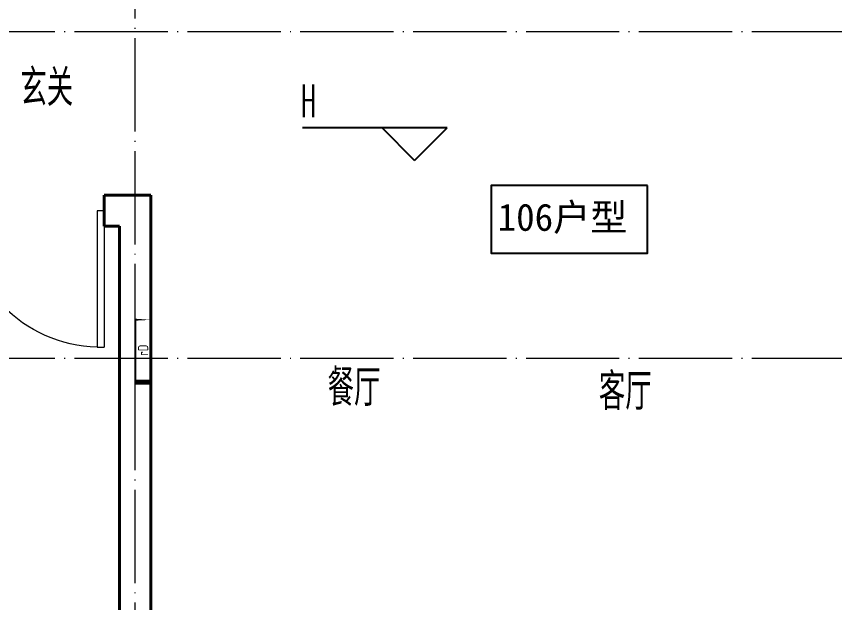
# Model space of a CAD drawing. Extents: x 27938 to 1042331, y -235042 to 1535213.
# Drawn here: x 721352 to 726616, y 444262 to 448032 of the extents above; entities that cross this region are included whole.
import ezdxf

# ---------------------------------------------------------------- set-up
doc = ezdxf.new("R2010")
doc.units = 0
doc.header["$LTSCALE"] = 1000
doc.header["$MEASUREMENT"] = 0
doc.linetypes.add('DOTE', pattern=[2.4200000000000004, 2, -0.2, 0.02, -0.2])
for name, color, linetype in [('3.5方案汇报，与郭总、侯月琴确定户型_t8$0$2020.03.04 -1安徽标准化洋房户型(UA）_t8_t8$0$看线', 154, 'Continuous'), ('DIM_ELEV', 3, 'Continuous'), ('PUB_TEXT', 4, 'Continuous')]:
    doc.layers.add(name, color=color, linetype=linetype)
for name, color, linetype, lineweight in [('DOTE', 19, 'DOTE', 9), ('EQUIP-消防', 3, 'Continuous', 20), ('WALL', 9, 'Continuous', 40), ('WINDOW', 8, 'Continuous', 15)]:
    doc.layers.add(name, color=color, linetype=linetype, lineweight=lineweight)
doc.styles.add('_TCH_DIM', font='SIMPLEX.shx', dxfattribs={"width": 0.6, "oblique": 10, "bigfont": 'hztxt.shx'})
doc.styles.get("Standard").update_dxf_attribs({"font": 'gbenor.shx', "bigfont": 'gbcbig.shx'})
doc.styles.add('房间名称', font='TSSDENG', dxfattribs={"width": 0.8, "bigfont": 'HZTXT'})
doc.styles.add('黑体', font='simhei.ttf')

# ---------------------------------------------------------------- blocks, each defined once
blk = doc.blocks.new('GFDGDGRDGRDG')
at = {"layer": 'DOTE', "linetype": 'DOTE', "ltscale": 0.3}
for p, q in [((615293.6750460381, 360558.3317887957), (615293.6750460381, 376108.3318260653)), ((626393.6739016925, 368458.3321396253), (573593.6739016977, 368458.3321396253)), ((626393.6739016924, 366358.3321396253), (573593.6739016977, 366358.3321396253))]:
    blk.add_line(p, q, dxfattribs=at)
blk = doc.blocks.new('FSFSFSFSEG')
at = {"layer": 'EQUIP-消防', "color": 0, "const_width": 12.82051282052028}
blk.add_lwpolyline([(136866.5605577994, 335152.5449090759), (136466.5605577994, 335152.5449090774), (136466.5605577991, 335052.5449090772), (136866.5605577991, 335052.5449090757)], close=True, dxfattribs=at)
at = {"layer": 'PUB_TEXT', "color": 0, "style": '房间名称', "width": 0.8}
blk.add_text('rD', height=64.8, dxfattribs=at).set_placement((136633.7425204425, 335069.0046025831))
blk = doc.blocks.new('HGFHGGGDFGRD')
at = {"color": 8, "rotation": 90}
blk.add_blockref('FSFSFSFSEG', (1057269.125720263, 232007.1647419213), dxfattribs=at)
blk = doc.blocks.new('$DorLib2D$00000001')
for p, q in [((0.45, 0.9750000000000001), (0.5000000000000002, 0.9750000000000001)), ((0.45, 0), (0.45, 0.9750000000000001)), ((0.5, 0), (0.5, 0.9750000000000001)), ((0.5, 0), (0.45, 0))]:
    blk.add_line(p, q)
at = {"lineweight": 13}
blk.add_arc((0.475, 0), 0.975, 91.4692835813538, 180, dxfattribs=at)

msp = doc.modelspace()

# ---------------------------------------------------------------- linework, layer by layer
at = {"color": 8}
msp.add_lwpolyline([(725411.8783934724, 446945.1957436603), (724405.8783934724, 446945.1957436596), (724405.8783934728, 446509.1957436596), (725411.8783934728, 446509.1957436603)], close=True, dxfattribs=at)
at = {"layer": 'DIM_ELEV', "color": 8}
for p, q in [((724124.2785795345, 447314.8770939708), (723193.3899180184, 447314.8770939708)), ((723914.2785795345, 447104.8770939708), (723704.2785795345, 447314.8770939708)), ((723914.2785795345, 447104.8770939708), (724124.2785795345, 447314.8770939708))]:
    msp.add_line(p, q, dxfattribs=at)
at = {"layer": 'WALL', "color": 8}
for p, q in [((722216.5756667241, 446882.086883367), (721916.5756572468, 446882.0868833624)), ((721916.5756572468, 446882.0868833624), (721916.5756572448, 446682.0868833284)), ((722216.5756667241, 446882.086883367), (722216.5757391391, 443932.0865325105)), ((721916.5756572448, 446682.0868833284), (722016.5756597086, 446682.0868833295)), ((722016.5756597086, 446682.0868833295), (722016.5757296669, 443832.0865300572))]:
    msp.add_line(p, q, dxfattribs=at)

# ---------------------------------------------------------------- block references
at = {"color": 8}
msp.add_blockref('HGFHGGGDFGRD', (0, 77208.36173827358), dxfattribs=at)
at = {"layer": '3.5方案汇报，与郭总、侯月琴确定户型_t8$0$2020.03.04 -1安徽标准化洋房户型(UA）_t8_t8$0$看线', "ltscale": 10}
msp.add_blockref('GFDGDGRDGRDG', (106822.9047994823, 79473.75474374194), dxfattribs=at)
at = {"layer": 'WINDOW', "xscale": -900, "yscale": 900, "zscale": -900, "rotation": 179.9999999994159}
msp.add_blockref('$DorLib2D$00000001', (721466.5756571932, 446782.0868833585), dxfattribs=at)

# ---------------------------------------------------------------- texts
at = {"color": 8, "style": '黑体'}
msp.add_text('106户型', height=175, dxfattribs=at).set_placement((724448.1186345733, 446653.0086280963))
at = {"layer": 'DIM_ELEV', "color": 8, "style": '_TCH_DIM', "width": 0.4941176470588236}
msp.add_text('H', height=208.25, dxfattribs=at).set_placement((723182.6799180184, 447384.9470939708))
at = {"layer": 'PUB_TEXT', "color": 8}
for s, p in [('玄关', (721377.4190472234, 447455.2547437421)), ('餐厅', (723354.3160625502, 445526.2825210172)), ('客厅', (725098.7452421203, 445501.3108596928))]:
    msp.add_text(s, height=236.3120567375886, dxfattribs=at).set_placement(p)

doc.saveas('drawing.dxf')
